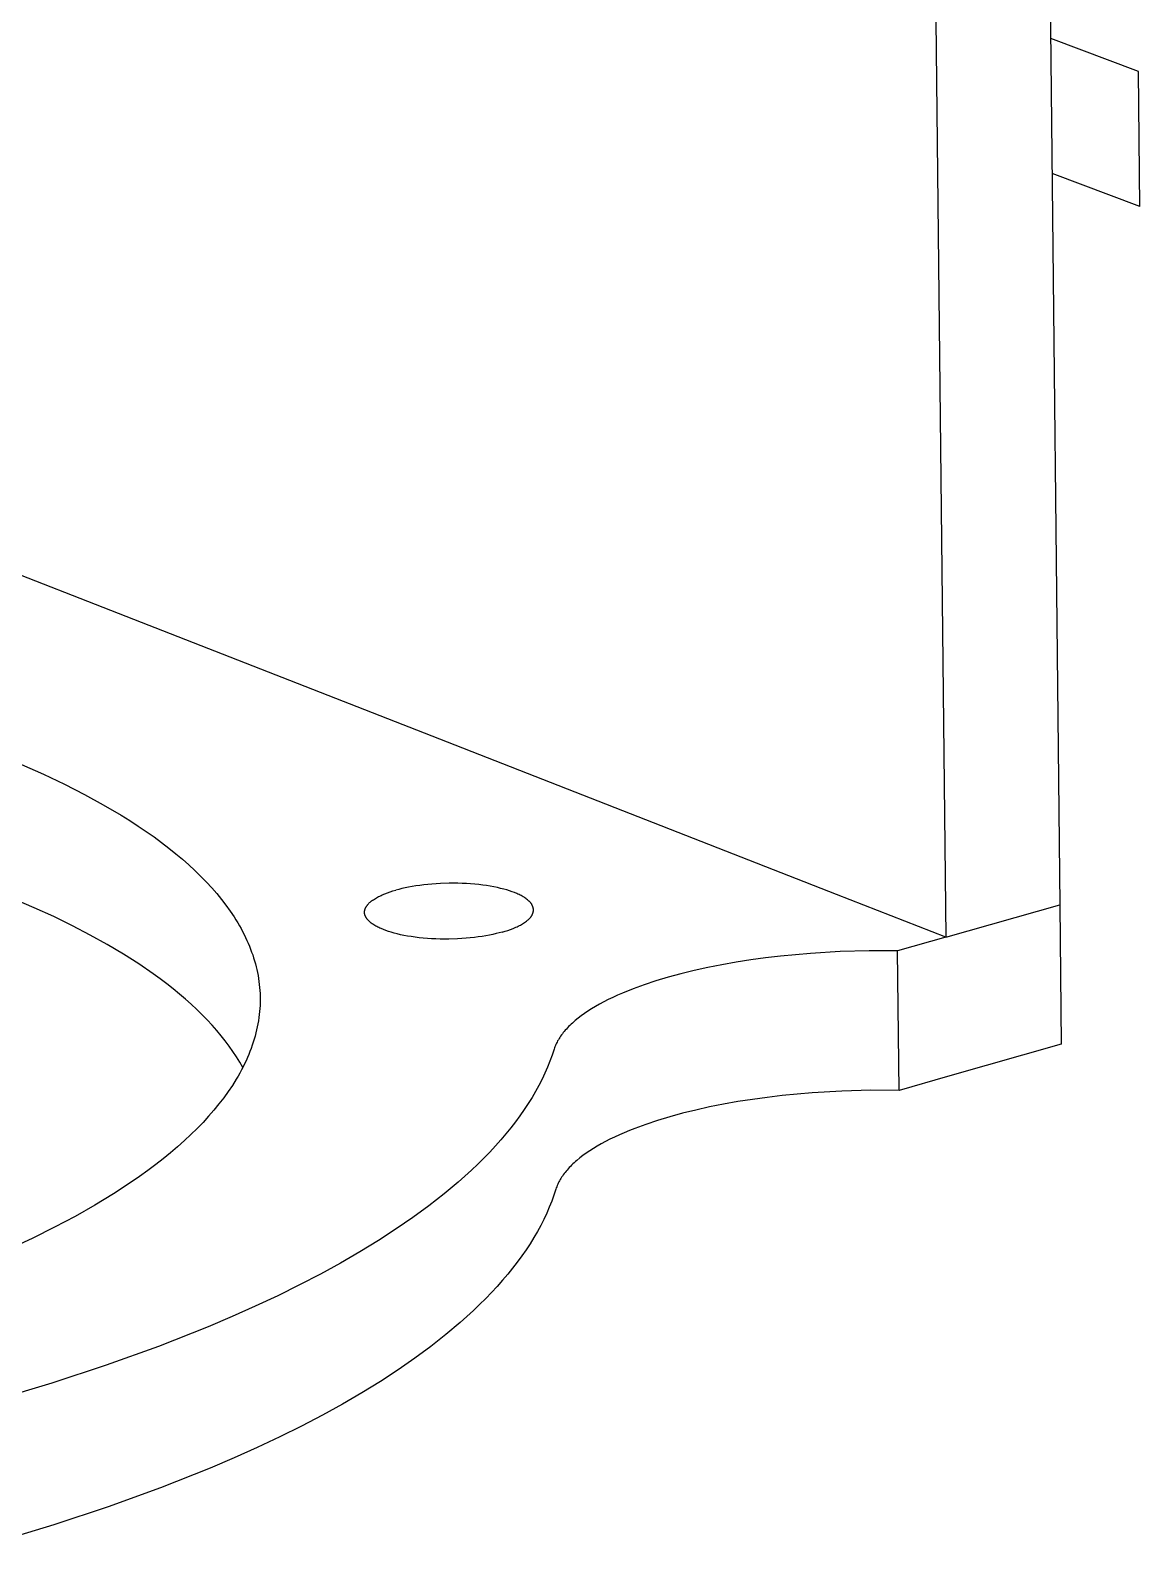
# Model space of a CAD drawing. Header units: millimetres. Extents: x -644 to 2279, y -276 to 1766.
# Drawn here: x 492.6 to 532.1, y 4.7 to 58.6 of the extents above; entities that cross this region are included whole.
import ezdxf

# ---------------------------------------------------------------- set-up
doc = ezdxf.new("R2010")
doc.units = ezdxf.units.MM
doc.header["$MEASUREMENT"] = 0
doc.layers.add('Utwórz2D linie widoczne', color=7, linetype='Continuous', true_color=0x000000)

msp = doc.modelspace()

# ---------------------------------------------------------------- linework, layer by layer
at = {"layer": 'Utwórz2D linie widoczne'}
for p, q in [((528.951, 60.066), (529.293, 27.392)), ((524.87, 58.951), (525.229, 26.239)), ((532.098, 57.118), (528.97, 58.295)), ((532.147, 52.304), (532.098, 57.118)), ((532.147, 52.304), (529.02, 53.487)), ((495.708, 37.789), (481.665, 43.283)), ((507.175, 33.302), (495.708, 37.789)), ((521.331, 27.764), (507.175, 33.302)), ((492.253, 32.396), (493.034, 32.051)), ((493.034, 32.051), (493.781, 31.698)), ((493.781, 31.698), (494.494, 31.336)), ((494.494, 31.336), (495.171, 30.966)), ((495.171, 30.966), (495.811, 30.589)), ((495.811, 30.589), (496.118, 30.397)), ((496.118, 30.397), (496.415, 30.205)), ((496.415, 30.205), (496.702, 30.01)), ((496.702, 30.01), (496.98, 29.815)), ((496.98, 29.815), (497.248, 29.618)), ((497.248, 29.618), (497.507, 29.419)), ((497.507, 29.419), (497.755, 29.219)), ((497.755, 29.219), (497.994, 29.019)), ((497.994, 29.019), (498.223, 28.817)), ((498.223, 28.817), (498.442, 28.614)), ((498.442, 28.614), (498.651, 28.41)), ((498.651, 28.41), (498.85, 28.205)), ((498.85, 28.205), (499.039, 28)), ((506.191, 28.048), (506.064, 28.025)), ((506.323, 28.07), (506.191, 28.048)), ((506.46, 28.09), (506.323, 28.07)), ((506.6, 28.108), (506.46, 28.09)), ((506.745, 28.123), (506.6, 28.108)), ((506.892, 28.137), (506.745, 28.123)), ((507.195, 28.156), (506.892, 28.137)), ((507.504, 28.166), (507.195, 28.156)), ((507.815, 28.165), (507.504, 28.166)), ((507.969, 28.16), (507.815, 28.165)), ((508.122, 28.153), (507.969, 28.16)), ((508.273, 28.143), (508.122, 28.153)), ((508.422, 28.131), (508.273, 28.143)), ((508.567, 28.116), (508.422, 28.131)), ((508.708, 28.099), (508.567, 28.116)), ((508.846, 28.079), (508.708, 28.099)), ((508.978, 28.058), (508.846, 28.079)), ((509.106, 28.035), (508.978, 28.058)), ((492.707, 27.291), (491.987, 27.601)), ((499.039, 28), (499.219, 27.793)), ((499.219, 27.793), (499.388, 27.587)), ((499.388, 27.587), (499.547, 27.379)), ((504.699, 27.496), (504.714, 27.508)), ((504.714, 27.508), (504.743, 27.532)), ((504.743, 27.532), (504.775, 27.555)), ((504.775, 27.555), (504.808, 27.578)), ((504.808, 27.578), (504.842, 27.601)), ((504.842, 27.601), (504.878, 27.623)), ((504.878, 27.623), (504.916, 27.645)), ((504.916, 27.645), (504.954, 27.666)), ((504.954, 27.666), (504.994, 27.687)), ((504.994, 27.687), (505.036, 27.708)), ((505.036, 27.708), (505.078, 27.728)), ((505.078, 27.728), (505.122, 27.748)), ((505.122, 27.748), (505.212, 27.786)), ((505.212, 27.786), (505.306, 27.822)), ((505.306, 27.822), (505.404, 27.856)), ((505.404, 27.856), (505.504, 27.888)), ((505.504, 27.888), (505.606, 27.918)), ((505.713, 27.946), (505.606, 27.918)), ((505.824, 27.974), (505.713, 27.946)), ((505.941, 28), (505.824, 27.974)), ((506.064, 28.025), (505.941, 28)), ((509.229, 28.009), (509.106, 28.035)), ((509.346, 27.983), (509.229, 28.009)), ((509.457, 27.954), (509.346, 27.983)), ((509.562, 27.925), (509.457, 27.954)), ((509.661, 27.894), (509.562, 27.925)), ((509.754, 27.862), (509.661, 27.894)), ((509.841, 27.829), (509.754, 27.862)), ((509.924, 27.795), (509.841, 27.829)), ((509.963, 27.778), (509.924, 27.795)), ((510.002, 27.76), (509.963, 27.778)), ((510.04, 27.741), (510.002, 27.76)), ((510.077, 27.722), (510.04, 27.741)), ((510.113, 27.703), (510.077, 27.722)), ((510.148, 27.683), (510.113, 27.703)), ((510.181, 27.662), (510.148, 27.683)), ((510.213, 27.641), (510.181, 27.662)), ((510.244, 27.62), (510.213, 27.641)), ((510.274, 27.598), (510.244, 27.62)), ((510.302, 27.576), (510.274, 27.598)), ((510.315, 27.565), (510.302, 27.576)), ((510.328, 27.554), (510.315, 27.565)), ((510.341, 27.543), (510.328, 27.554)), ((510.353, 27.531), (510.341, 27.543)), ((510.365, 27.52), (510.353, 27.531)), ((510.376, 27.508), (510.365, 27.52)), ((510.387, 27.497), (510.376, 27.508)), ((525.229, 26.239), (521.331, 27.764)), ((493.4, 26.973), (492.707, 27.291)), ((494.066, 26.649), (493.4, 26.973)), ((499.547, 27.379), (499.696, 27.171)), ((499.696, 27.171), (499.835, 26.963)), ((499.835, 26.963), (499.901, 26.859)), ((504.49, 27.143), (504.491, 27.149)), ((504.49, 27.137), (504.49, 27.143)), ((504.49, 27.13), (504.49, 27.137)), ((504.49, 27.124), (504.49, 27.13)), ((504.49, 27.117), (504.49, 27.124)), ((504.49, 27.111), (504.49, 27.117)), ((504.491, 27.104), (504.49, 27.111)), ((504.491, 27.156), (504.492, 27.162)), ((504.491, 27.149), (504.491, 27.156)), ((504.491, 27.098), (504.491, 27.104)), ((504.492, 27.092), (504.491, 27.098)), ((504.492, 27.169), (504.493, 27.175)), ((504.492, 27.162), (504.492, 27.169)), ((504.493, 27.085), (504.492, 27.092)), ((504.493, 27.175), (504.494, 27.182)), ((504.494, 27.079), (504.493, 27.085)), ((504.494, 27.182), (504.495, 27.188)), ((504.495, 27.072), (504.494, 27.079)), ((504.495, 27.188), (504.497, 27.195)), ((504.496, 27.066), (504.495, 27.072)), ((504.497, 27.06), (504.496, 27.066)), ((504.497, 27.195), (504.498, 27.201)), ((504.499, 27.053), (504.497, 27.06)), ((504.498, 27.201), (504.499, 27.207)), ((504.499, 27.207), (504.501, 27.214)), ((504.5, 27.047), (504.499, 27.053)), ((504.502, 27.041), (504.5, 27.047)), ((504.501, 27.214), (504.503, 27.22)), ((504.504, 27.034), (504.502, 27.041)), ((504.503, 27.22), (504.505, 27.227)), ((504.505, 27.028), (504.504, 27.034)), ((504.505, 27.227), (504.507, 27.233)), ((504.507, 27.022), (504.505, 27.028)), ((504.507, 27.233), (504.509, 27.24)), ((504.51, 27.015), (504.507, 27.022)), ((504.509, 27.24), (504.511, 27.246)), ((504.514, 27.003), (504.51, 27.015)), ((504.511, 27.246), (504.516, 27.259)), ((504.519, 26.99), (504.514, 27.003)), ((504.516, 27.259), (504.521, 27.272)), ((504.525, 26.978), (504.519, 26.99)), ((504.521, 27.272), (504.527, 27.285)), ((504.531, 26.965), (504.525, 26.978)), ((504.527, 27.285), (504.533, 27.297)), ((504.538, 26.953), (504.531, 26.965)), ((504.533, 27.297), (504.54, 27.31)), ((504.54, 27.31), (504.547, 27.323)), ((504.547, 27.323), (504.555, 27.336)), ((504.555, 27.336), (504.563, 27.348)), ((504.563, 27.348), (504.572, 27.361)), ((504.572, 27.361), (504.581, 27.373)), ((504.581, 27.373), (504.591, 27.386)), ((504.591, 27.386), (504.601, 27.399)), ((504.601, 27.399), (504.612, 27.411)), ((504.612, 27.411), (504.623, 27.423)), ((504.623, 27.423), (504.635, 27.436)), ((504.635, 27.436), (504.647, 27.448)), ((504.647, 27.448), (504.659, 27.46)), ((504.659, 27.46), (504.672, 27.472)), ((504.672, 27.472), (504.686, 27.484)), ((504.686, 27.484), (504.699, 27.496)), ((510.398, 27.485), (510.387, 27.497)), ((510.408, 27.473), (510.398, 27.485)), ((510.418, 27.461), (510.408, 27.473)), ((510.417, 26.955), (510.426, 26.968)), ((510.427, 27.449), (510.418, 27.461)), ((510.426, 26.968), (510.435, 26.98)), ((510.436, 27.437), (510.427, 27.449)), ((510.435, 26.98), (510.444, 26.993)), ((510.445, 27.425), (510.436, 27.437)), ((510.444, 26.993), (510.452, 27.006)), ((510.453, 27.413), (510.445, 27.425)), ((510.452, 27.006), (510.46, 27.018)), ((510.46, 27.4), (510.453, 27.413)), ((510.467, 27.388), (510.46, 27.4)), ((510.46, 27.018), (510.467, 27.031)), ((510.474, 27.376), (510.467, 27.388)), ((510.467, 27.031), (510.474, 27.044)), ((510.48, 27.363), (510.474, 27.376)), ((510.474, 27.044), (510.48, 27.057)), ((510.486, 27.351), (510.48, 27.363)), ((510.48, 27.057), (510.486, 27.069)), ((510.491, 27.338), (510.486, 27.351)), ((510.486, 27.069), (510.491, 27.082)), ((510.496, 27.326), (510.491, 27.338)), ((510.491, 27.082), (510.496, 27.095)), ((510.498, 27.32), (510.496, 27.326)), ((510.496, 27.095), (510.498, 27.102)), ((510.5, 27.313), (510.498, 27.32)), ((510.498, 27.102), (510.5, 27.108)), ((510.502, 27.307), (510.5, 27.313)), ((510.5, 27.108), (510.502, 27.114)), ((510.504, 27.301), (510.502, 27.307)), ((510.502, 27.114), (510.504, 27.121)), ((510.505, 27.294), (510.504, 27.301)), ((510.504, 27.121), (510.506, 27.127)), ((510.507, 27.288), (510.505, 27.294)), ((510.506, 27.127), (510.507, 27.134)), ((510.508, 27.281), (510.507, 27.288)), ((510.507, 27.134), (510.509, 27.14)), ((510.51, 27.275), (510.508, 27.281)), ((510.509, 27.14), (510.51, 27.147)), ((510.511, 27.269), (510.51, 27.275)), ((510.51, 27.147), (510.511, 27.153)), ((510.512, 27.262), (510.511, 27.269)), ((510.511, 27.153), (510.512, 27.16)), ((510.513, 27.256), (510.512, 27.262)), ((510.512, 27.16), (510.513, 27.166)), ((510.514, 27.25), (510.513, 27.256)), ((510.513, 27.166), (510.514, 27.172)), ((510.514, 27.243), (510.514, 27.25)), ((510.515, 27.237), (510.514, 27.243)), ((510.514, 27.172), (510.515, 27.179)), ((510.515, 27.23), (510.515, 27.237)), ((510.516, 27.224), (510.515, 27.23)), ((510.515, 27.185), (510.516, 27.192)), ((510.515, 27.179), (510.515, 27.185)), ((510.516, 27.218), (510.516, 27.224)), ((510.516, 27.211), (510.516, 27.218)), ((510.516, 27.205), (510.516, 27.211)), ((510.516, 27.198), (510.516, 27.205)), ((510.516, 27.192), (510.516, 27.198)), ((525.229, 26.239), (529.293, 27.392)), ((529.293, 27.392), (529.345, 22.427)), ((494.703, 26.318), (494.066, 26.649)), ((499.901, 26.859), (499.965, 26.755)), ((499.965, 26.755), (500.025, 26.65)), ((500.025, 26.65), (500.084, 26.546)), ((500.084, 26.546), (500.14, 26.441)), ((500.14, 26.441), (500.193, 26.337)), ((504.545, 26.941), (504.538, 26.953)), ((504.552, 26.928), (504.545, 26.941)), ((504.56, 26.916), (504.552, 26.928)), ((504.568, 26.904), (504.56, 26.916)), ((504.577, 26.892), (504.568, 26.904)), ((504.586, 26.88), (504.577, 26.892)), ((504.596, 26.868), (504.586, 26.88)), ((504.606, 26.856), (504.596, 26.868)), ((504.617, 26.844), (504.606, 26.856)), ((504.628, 26.833), (504.617, 26.844)), ((504.639, 26.821), (504.628, 26.833)), ((504.651, 26.81), (504.639, 26.821)), ((504.663, 26.798), (504.651, 26.81)), ((504.676, 26.787), (504.663, 26.798)), ((504.689, 26.775), (504.676, 26.787)), ((504.702, 26.764), (504.689, 26.775)), ((504.73, 26.742), (504.702, 26.764)), ((504.759, 26.721), (504.73, 26.742)), ((504.79, 26.699), (504.759, 26.721)), ((504.822, 26.678), (504.79, 26.699)), ((504.855, 26.658), (504.822, 26.678)), ((504.89, 26.638), (504.855, 26.658)), ((504.926, 26.618), (504.89, 26.638)), ((504.963, 26.599), (504.926, 26.618)), ((505, 26.581), (504.963, 26.599)), ((505.039, 26.563), (505, 26.581)), ((505.079, 26.545), (505.039, 26.563)), ((505.162, 26.511), (505.079, 26.545)), ((505.248, 26.478), (505.162, 26.511)), ((505.342, 26.446), (505.248, 26.478)), ((505.441, 26.415), (505.342, 26.446)), ((509.403, 26.422), (509.297, 26.393)), ((509.403, 26.422), (509.506, 26.452)), ((509.506, 26.452), (509.606, 26.484)), ((509.606, 26.484), (509.703, 26.519)), ((509.703, 26.519), (509.797, 26.555)), ((509.797, 26.555), (509.888, 26.593)), ((509.888, 26.593), (509.931, 26.613)), ((509.931, 26.613), (509.974, 26.633)), ((509.974, 26.633), (510.015, 26.653)), ((510.015, 26.653), (510.055, 26.674)), ((510.055, 26.674), (510.094, 26.696)), ((510.094, 26.696), (510.131, 26.718)), ((510.131, 26.718), (510.167, 26.74)), ((510.167, 26.74), (510.201, 26.763)), ((510.201, 26.763), (510.234, 26.786)), ((510.234, 26.786), (510.265, 26.809)), ((510.265, 26.809), (510.295, 26.833)), ((510.295, 26.833), (510.309, 26.845)), ((510.309, 26.845), (510.323, 26.857)), ((510.323, 26.857), (510.336, 26.869)), ((510.336, 26.869), (510.349, 26.881)), ((510.349, 26.881), (510.361, 26.893)), ((510.361, 26.893), (510.373, 26.905)), ((510.373, 26.905), (510.385, 26.918)), ((510.385, 26.918), (510.396, 26.93)), ((510.396, 26.93), (510.406, 26.943)), ((510.406, 26.943), (510.417, 26.955)), ((495.31, 25.98), (494.703, 26.318)), ((495.888, 25.637), (495.31, 25.98)), ((500.193, 26.337), (500.245, 26.232)), ((500.245, 26.232), (500.293, 26.128)), ((500.293, 26.128), (500.339, 26.023)), ((500.339, 26.023), (500.383, 25.919)), ((500.383, 25.919), (500.424, 25.814)), ((505.546, 26.385), (505.441, 26.415)), ((505.657, 26.357), (505.546, 26.385)), ((505.774, 26.33), (505.657, 26.357)), ((505.897, 26.305), (505.774, 26.33)), ((506.025, 26.281), (505.897, 26.305)), ((506.158, 26.26), (506.025, 26.281)), ((506.295, 26.24), (506.158, 26.26)), ((506.437, 26.223), (506.295, 26.24)), ((506.582, 26.208), (506.437, 26.223)), ((506.731, 26.196), (506.582, 26.208)), ((506.882, 26.186), (506.731, 26.196)), ((507.036, 26.179), (506.882, 26.186)), ((507.191, 26.174), (507.036, 26.179)), ((507.502, 26.173), (507.191, 26.174)), ((507.812, 26.183), (507.502, 26.173)), ((508.115, 26.202), (507.812, 26.183)), ((508.263, 26.216), (508.115, 26.202)), ((508.408, 26.232), (508.263, 26.216)), ((508.549, 26.249), (508.408, 26.232)), ((508.686, 26.269), (508.549, 26.249)), ((508.818, 26.291), (508.686, 26.269)), ((508.945, 26.314), (508.818, 26.291)), ((509.068, 26.339), (508.945, 26.314)), ((509.185, 26.366), (509.068, 26.339)), ((509.297, 26.393), (509.185, 26.366)), ((525.229, 26.239), (523.503, 25.749)), ((496.435, 25.288), (495.888, 25.637)), ((500.424, 25.814), (500.463, 25.71)), ((500.463, 25.71), (500.5, 25.605)), ((500.5, 25.605), (500.534, 25.501)), ((500.534, 25.501), (500.566, 25.396)), ((500.566, 25.396), (500.595, 25.292)), ((517.75, 25.348), (517.238, 25.258)), ((518.271, 25.429), (517.75, 25.348)), ((518.798, 25.501), (518.271, 25.429)), ((519.329, 25.564), (518.798, 25.501)), ((520.397, 25.662), (519.329, 25.564)), ((521.458, 25.724), (520.397, 25.662)), ((522.497, 25.752), (521.458, 25.724)), ((523.503, 25.749), (522.497, 25.752)), ((523.559, 20.776), (523.503, 25.749)), ((496.951, 24.934), (496.435, 25.288)), ((497.197, 24.755), (496.951, 24.934)), ((500.595, 25.292), (500.622, 25.188)), ((500.622, 25.188), (500.647, 25.083)), ((500.647, 25.083), (500.669, 24.978)), ((500.669, 24.978), (500.69, 24.872)), ((500.69, 24.872), (500.707, 24.767)), ((515.318, 24.811), (514.88, 24.68)), ((515.775, 24.935), (515.318, 24.811)), ((516.248, 25.051), (515.775, 24.935)), ((516.736, 25.159), (516.248, 25.051)), ((517.238, 25.258), (516.736, 25.159)), ((497.436, 24.575), (497.197, 24.755)), ((497.666, 24.394), (497.436, 24.575)), ((497.888, 24.212), (497.666, 24.394)), ((500.707, 24.767), (500.723, 24.661)), ((500.723, 24.661), (500.736, 24.555)), ((500.736, 24.555), (500.747, 24.448)), ((500.747, 24.448), (500.755, 24.341)), ((500.755, 24.341), (500.761, 24.234)), ((514.068, 24.397), (513.696, 24.247)), ((514.463, 24.542), (514.068, 24.397)), ((514.88, 24.68), (514.463, 24.542)), ((498.102, 24.029), (497.888, 24.212)), ((498.309, 23.845), (498.102, 24.029)), ((498.507, 23.661), (498.309, 23.845)), ((500.761, 23.804), (500.754, 23.696)), ((500.761, 24.234), (500.765, 24.127)), ((500.764, 23.912), (500.761, 23.804)), ((500.766, 24.02), (500.764, 23.912)), ((500.765, 24.127), (500.766, 24.02)), ((512.731, 23.769), (512.592, 23.686)), ((512.875, 23.851), (512.731, 23.769)), ((513.027, 23.932), (512.875, 23.851)), ((513.184, 24.013), (513.027, 23.932)), ((513.349, 24.092), (513.184, 24.013)), ((513.519, 24.17), (513.349, 24.092)), ((513.696, 24.247), (513.519, 24.17)), ((498.696, 23.475), (498.507, 23.661)), ((498.878, 23.289), (498.696, 23.475)), ((499.051, 23.102), (498.878, 23.289)), ((500.705, 23.261), (500.686, 23.152)), ((500.721, 23.37), (500.705, 23.261)), ((500.734, 23.479), (500.721, 23.37)), ((500.746, 23.588), (500.734, 23.479)), ((500.754, 23.696), (500.746, 23.588)), ((511.953, 23.222), (511.905, 23.179)), ((512.003, 23.265), (511.953, 23.222)), ((512.107, 23.35), (512.003, 23.265)), ((512.219, 23.435), (512.107, 23.35)), ((512.336, 23.519), (512.219, 23.435)), ((512.461, 23.603), (512.336, 23.519)), ((512.592, 23.686), (512.461, 23.603)), ((499.217, 22.915), (499.051, 23.102)), ((499.374, 22.727), (499.217, 22.915)), ((499.523, 22.539), (499.374, 22.727)), ((500.586, 22.715), (500.555, 22.605)), ((500.615, 22.824), (500.586, 22.715)), ((500.641, 22.934), (500.615, 22.824)), ((500.665, 23.043), (500.641, 22.934)), ((500.686, 23.152), (500.665, 23.043)), ((511.457, 22.667), (511.43, 22.625)), ((511.485, 22.709), (511.457, 22.667)), ((511.515, 22.752), (511.485, 22.709)), ((511.547, 22.795), (511.515, 22.752)), ((511.58, 22.837), (511.547, 22.795)), ((511.615, 22.88), (511.58, 22.837)), ((511.652, 22.923), (511.615, 22.88)), ((511.69, 22.965), (511.652, 22.923)), ((511.73, 23.008), (511.69, 22.965)), ((511.771, 23.051), (511.73, 23.008)), ((511.814, 23.094), (511.771, 23.051)), ((511.859, 23.137), (511.814, 23.094)), ((511.905, 23.179), (511.859, 23.137)), ((499.664, 22.35), (499.523, 22.539)), ((499.796, 22.161), (499.664, 22.35)), ((499.921, 21.971), (499.796, 22.161)), ((500.404, 22.165), (500.359, 22.055)), ((500.445, 22.275), (500.404, 22.165)), ((500.484, 22.385), (500.445, 22.275)), ((500.521, 22.495), (500.484, 22.385)), ((500.555, 22.605), (500.521, 22.495)), ((511.255, 22.248), (511.184, 22.033)), ((511.268, 22.289), (511.255, 22.248)), ((511.283, 22.331), (511.268, 22.289)), ((511.3, 22.372), (511.283, 22.331)), ((511.318, 22.414), (511.3, 22.372)), ((511.337, 22.456), (511.318, 22.414)), ((511.358, 22.498), (511.337, 22.456)), ((511.38, 22.54), (511.358, 22.498)), ((511.404, 22.582), (511.38, 22.54)), ((511.43, 22.625), (511.404, 22.582)), ((529.345, 22.427), (525.284, 21.268)), ((500.037, 21.782), (499.921, 21.971)), ((500.145, 21.592), (500.037, 21.782)), ((500.157, 21.614), (500.099, 21.504)), ((500.211, 21.724), (500.157, 21.614)), ((500.263, 21.835), (500.211, 21.724)), ((500.313, 21.945), (500.263, 21.835)), ((500.359, 22.055), (500.313, 21.945)), ((511.019, 21.603), (510.924, 21.387)), ((511.105, 21.818), (511.019, 21.603)), ((511.184, 22.033), (511.105, 21.818)), ((499.912, 21.172), (499.774, 20.952)), ((499.977, 21.283), (499.912, 21.172)), ((500.04, 21.393), (499.977, 21.283)), ((500.099, 21.504), (500.04, 21.393)), ((510.822, 21.171), (510.711, 20.955)), ((510.924, 21.387), (510.822, 21.171)), ((525.284, 21.268), (523.559, 20.776)), ((499.467, 20.511), (499.298, 20.291)), ((499.626, 20.731), (499.467, 20.511)), ((499.774, 20.952), (499.626, 20.731)), ((510.465, 20.522), (510.33, 20.306)), ((510.592, 20.739), (510.465, 20.522)), ((510.711, 20.955), (510.592, 20.739)), ((518.856, 20.527), (518.329, 20.454)), ((519.388, 20.59), (518.856, 20.527)), ((520.455, 20.688), (519.388, 20.59)), ((521.515, 20.75), (520.455, 20.688)), ((522.553, 20.779), (521.515, 20.75)), ((523.559, 20.776), (522.553, 20.779)), ((499.118, 20.071), (498.928, 19.852)), ((499.298, 20.291), (499.118, 20.071)), ((510.187, 20.089), (510.036, 19.873)), ((510.33, 20.306), (510.187, 20.089)), ((515.835, 19.958), (515.379, 19.833)), ((516.308, 20.074), (515.835, 19.958)), ((516.796, 20.183), (516.308, 20.074)), ((517.297, 20.282), (516.796, 20.183)), ((517.809, 20.373), (517.297, 20.282)), ((518.329, 20.454), (517.809, 20.373)), ((498.517, 19.416), (498.296, 19.199)), ((498.728, 19.634), (498.517, 19.416)), ((498.928, 19.852), (498.728, 19.634)), ((509.709, 19.44), (509.533, 19.224)), ((509.876, 19.656), (509.709, 19.44)), ((510.036, 19.873), (509.876, 19.656)), ((514.129, 19.417), (513.94, 19.342)), ((514.524, 19.562), (514.129, 19.417)), ((514.941, 19.701), (514.524, 19.562)), ((515.379, 19.833), (514.941, 19.701)), ((498.065, 18.983), (497.823, 18.767)), ((498.296, 19.199), (498.065, 18.983)), ((509.349, 19.008), (509.157, 18.792)), ((509.533, 19.224), (509.349, 19.008)), ((513.089, 18.95), (512.937, 18.868)), ((513.246, 19.03), (513.089, 18.95)), ((513.41, 19.11), (513.246, 19.03)), ((513.581, 19.189), (513.41, 19.11)), ((513.758, 19.266), (513.581, 19.189)), ((513.94, 19.342), (513.758, 19.266)), ((497.31, 18.339), (497.039, 18.127)), ((497.572, 18.553), (497.31, 18.339)), ((497.823, 18.767), (497.572, 18.553)), ((508.748, 18.362), (508.531, 18.147)), ((508.957, 18.577), (508.748, 18.362)), ((509.157, 18.792), (508.957, 18.577)), ((512.17, 18.364), (512.066, 18.279)), ((512.281, 18.449), (512.17, 18.364)), ((512.399, 18.534), (512.281, 18.449)), ((512.523, 18.619), (512.399, 18.534)), ((512.655, 18.703), (512.523, 18.619)), ((512.793, 18.786), (512.655, 18.703)), ((512.937, 18.868), (512.793, 18.786)), ((496.758, 17.916), (496.467, 17.707)), ((497.039, 18.127), (496.758, 17.916)), ((508.307, 17.933), (508.074, 17.72)), ((508.531, 18.147), (508.307, 17.933)), ((511.61, 17.806), (511.578, 17.763)), ((511.643, 17.849), (511.61, 17.806)), ((511.678, 17.892), (511.643, 17.849)), ((511.715, 17.935), (511.678, 17.892)), ((511.753, 17.978), (511.715, 17.935)), ((511.792, 18.021), (511.753, 17.978)), ((511.834, 18.064), (511.792, 18.021)), ((511.877, 18.107), (511.834, 18.064)), ((511.922, 18.15), (511.877, 18.107)), ((511.968, 18.193), (511.922, 18.15)), ((512.016, 18.236), (511.968, 18.193)), ((512.066, 18.279), (512.016, 18.236)), ((496.166, 17.498), (495.537, 17.086)), ((496.467, 17.707), (496.166, 17.498)), ((507.833, 17.507), (507.327, 17.083)), ((508.074, 17.72), (507.833, 17.507)), ((511.318, 17.257), (511.247, 17.041)), ((511.331, 17.298), (511.318, 17.257)), ((511.346, 17.34), (511.331, 17.298)), ((511.363, 17.382), (511.346, 17.34)), ((511.381, 17.424), (511.363, 17.382)), ((511.4, 17.466), (511.381, 17.424)), ((511.421, 17.508), (511.4, 17.466)), ((511.443, 17.55), (511.421, 17.508)), ((511.467, 17.593), (511.443, 17.55)), ((511.493, 17.635), (511.467, 17.593)), ((511.52, 17.678), (511.493, 17.635)), ((511.548, 17.721), (511.52, 17.678)), ((511.578, 17.763), (511.548, 17.721)), ((495.537, 17.086), (494.871, 16.68)), ((507.327, 17.083), (506.789, 16.662)), ((511.169, 16.825), (511.082, 16.608)), ((511.247, 17.041), (511.169, 16.825)), ((494.169, 16.281), (493.432, 15.89)), ((494.871, 16.68), (494.169, 16.281)), ((506.219, 16.245), (505.619, 15.831)), ((506.789, 16.662), (506.219, 16.245)), ((510.988, 16.392), (510.885, 16.175)), ((511.082, 16.608), (510.988, 16.392)), ((493.432, 15.89), (492.662, 15.507)), ((505.619, 15.831), (504.988, 15.422)), ((510.656, 15.74), (510.529, 15.522)), ((510.774, 15.957), (510.656, 15.74)), ((510.885, 16.175), (510.774, 15.957)), ((492.662, 15.507), (491.861, 15.132)), ((504.988, 15.422), (504.327, 15.017)), ((510.394, 15.305), (510.251, 15.087)), ((510.529, 15.522), (510.394, 15.305)), ((503.636, 14.617), (502.916, 14.222)), ((504.327, 15.017), (503.636, 14.617)), ((509.941, 14.652), (509.773, 14.434)), ((510.1, 14.869), (509.941, 14.652)), ((510.251, 15.087), (510.1, 14.869)), ((502.916, 14.222), (502.169, 13.834)), ((509.597, 14.217), (509.414, 14)), ((509.773, 14.434), (509.597, 14.217)), ((502.169, 13.834), (501.394, 13.451)), ((509.021, 13.567), (508.813, 13.351)), ((509.222, 13.783), (509.021, 13.567)), ((509.414, 14), (509.222, 13.783)), ((500.592, 13.074), (499.765, 12.705)), ((501.394, 13.451), (500.592, 13.074)), ((508.596, 13.135), (508.372, 12.92)), ((508.813, 13.351), (508.596, 13.135)), ((499.765, 12.705), (498.912, 12.342)), ((507.898, 12.492), (507.393, 12.066)), ((508.139, 12.706), (507.898, 12.492)), ((508.372, 12.92), (508.139, 12.706)), ((498.912, 12.342), (497.137, 11.639)), ((507.393, 12.066), (506.855, 11.643)), ((497.137, 11.639), (495.275, 10.968)), ((506.855, 11.643), (506.286, 11.223)), ((495.275, 10.968), (493.333, 10.33)), ((505.686, 10.807), (505.055, 10.396)), ((506.286, 11.223), (505.686, 10.807)), ((493.333, 10.33), (491.32, 9.728)), ((505.055, 10.396), (504.395, 9.989)), ((504.395, 9.989), (503.704, 9.587)), ((502.985, 9.191), (502.238, 8.8)), ((503.704, 9.587), (502.985, 9.191)), ((502.238, 8.8), (501.463, 8.415)), ((501.463, 8.415), (500.662, 8.037)), ((499.836, 7.665), (498.984, 7.301)), ((500.662, 8.037), (499.836, 7.665)), ((498.984, 7.301), (497.21, 6.594)), ((497.21, 6.594), (495.348, 5.92)), ((495.348, 5.92), (493.408, 5.279)), ((493.408, 5.279), (491.397, 4.673))]:
    msp.add_line(p, q, dxfattribs=at)

doc.saveas('drawing.dxf')
